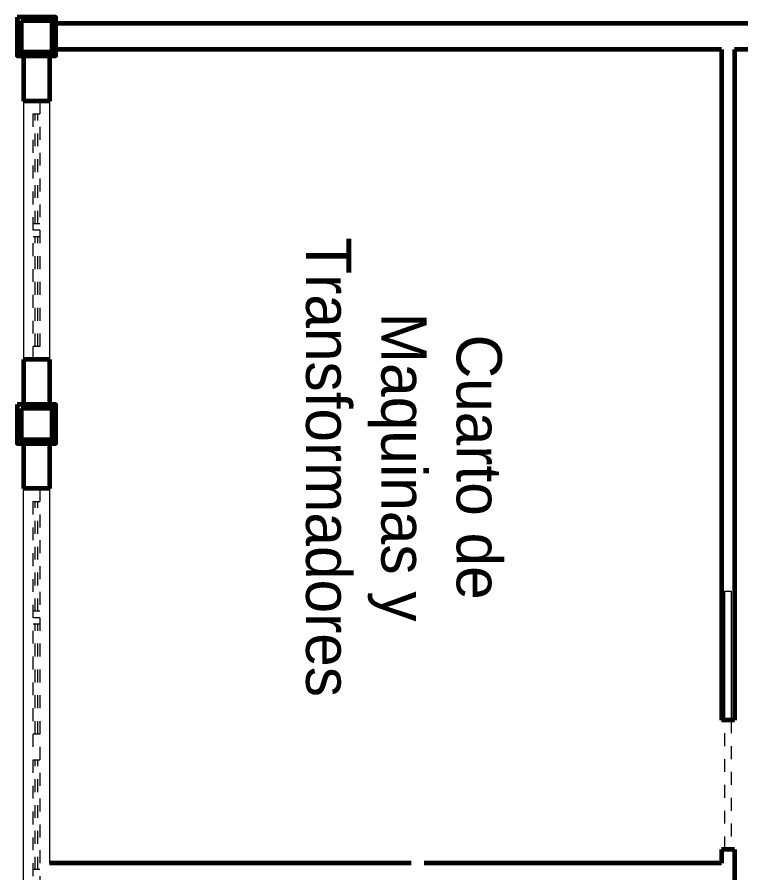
# Model space of a CAD drawing. Header units: metres. Extents: x 78 to 178, y -74 to 157.
# Drawn here: x 117.41 to 123.01, y 31.13 to 37.76 of the extents above; entities that cross this region are included whole.
import ezdxf

# ---------------------------------------------------------------- set-up
doc = ezdxf.new("R2010")
doc.units = ezdxf.units.M
doc.linetypes.add('ACAD_ISO03W100', pattern=[30, 12, -18])
for name, color, linetype, lineweight in [('envolvente', 164, 'Continuous', 60), ('Estructura', 1, 'Continuous', 60), ('puertas', 15, 'Continuous', 9), ('Texto', 250, 'Continuous', 9), ('ventanas', 132, 'Continuous', 9)]:
    doc.layers.add(name, color=color, linetype=linetype, lineweight=lineweight)

msp = doc.modelspace()

# ---------------------------------------------------------------- linework, layer by layer
at = {"layer": 'envolvente'}
for p, q in [((132.40784, 37.70601), (117.70784, 37.70601)), ((122.95784, 37.70601), (117.70784, 37.70601)), ((122.85784, 37.50601), (117.70784, 37.50601)), ((122.85784, 37.50601), (117.70784, 37.50601)), ((122.85784, 37.50601), (122.85784, 32.31211)), ((132.40784, 37.50601), (122.95784, 37.50601)), ((122.95784, 37.50601), (122.95784, 32.31211)), ((117.45784, 37.45601), (117.45784, 37.10601)), ((117.65784, 37.45601), (117.65784, 37.10601)), ((117.65784, 37.10601), (117.45784, 37.10601)), ((117.65784, 35.10601), (117.45784, 35.10601)), ((117.45784, 35.10601), (117.45784, 34.75601)), ((117.65784, 35.10601), (117.65784, 34.75601)), ((117.45784, 34.45601), (117.45784, 34.10601)), ((117.65784, 34.45601), (117.65784, 34.10601)), ((117.65784, 34.10601), (117.45784, 34.10601)), ((122.95784, 32.31211), (122.85784, 32.31211)), ((122.85784, 31.31211), (122.85784, 31.20601)), ((122.95784, 31.31211), (122.85784, 31.31211)), ((122.95784, 31.31211), (122.95784, 28.10601)), ((120.45784, 31.20601), (117.65784, 31.20601)), ((122.85784, 31.20601), (120.55784, 31.20601))]:
    msp.add_line(p, q, dxfattribs=at)
at = {"layer": 'envolvente', "lineweight": 9}
for p, q in [((117.45784, 37.10601), (117.45784, 35.10601)), ((117.65784, 37.10601), (117.65784, 35.10601)), ((117.45784, 30.10601), (117.45784, 34.10601)), ((117.65784, 34.10601), (117.65784, 31.20601))]:
    msp.add_line(p, q, dxfattribs=at)
at = {"layer": 'Estructura'}
for points in [[(117.40784, 37.75601), (117.40784, 37.45601), (117.70784, 37.45601), (117.70784, 37.75601)], [(117.43784, 37.72601), (117.43784, 37.48601), (117.67784, 37.48601), (117.67784, 37.72601)], [(117.40784, 34.75601), (117.40784, 34.45601), (117.70784, 34.45601), (117.70784, 34.75601)], [(117.43784, 34.72601), (117.43784, 34.48601), (117.67784, 34.48601), (117.67784, 34.72601)]]:
    msp.add_lwpolyline(points, close=True, dxfattribs=at)
at = {"layer": 'puertas'}
msp.add_lwpolyline([(122.88284, 33.31211), (122.93284, 33.31211), (122.93284, 32.31211), (122.88284, 32.31211)], close=True, dxfattribs=at)
at = {"layer": 'puertas', "linetype": 'ACAD_ISO03W100', "ltscale": 0.004}
msp.add_lwpolyline([(122.88284, 32.31211), (122.93284, 32.31211), (122.93284, 31.31211), (122.88284, 31.31211)], close=True, dxfattribs=at)
at = {"layer": 'ventanas', "linetype": 'ACAD_ISO03W100', "ltscale": 0.001}
for p, q in [((117.53284, 35.10601), (117.53284, 37.10601)), ((117.58284, 37.10601), (117.58284, 35.10601)), ((117.53284, 37.00601), (117.58284, 37.00601)), ((117.54784, 36.15601), (117.54784, 37.00601)), ((117.56784, 36.15601), (117.56784, 37.00601)), ((117.58284, 36.15601), (117.53284, 36.15601)), ((117.58284, 36.10601), (117.53284, 36.10601)), ((117.58284, 36.05601), (117.53284, 36.05601)), ((117.54784, 35.20601), (117.54784, 36.05601)), ((117.56784, 35.20601), (117.56784, 36.05601)), ((117.58284, 35.20601), (117.53284, 35.20601)), ((117.53284, 32.10601), (117.53284, 34.10601)), ((117.58284, 34.10601), (117.58284, 32.10601)), ((117.53284, 34.00601), (117.58284, 34.00601)), ((117.54784, 33.15601), (117.54784, 34.00601)), ((117.56784, 33.15601), (117.56784, 34.00601)), ((117.58284, 33.15601), (117.53284, 33.15601)), ((117.58284, 33.10601), (117.53284, 33.10601)), ((117.58284, 33.05601), (117.53284, 33.05601)), ((117.54784, 32.20601), (117.54784, 33.05601)), ((117.56784, 32.20601), (117.56784, 33.05601)), ((117.58284, 32.20601), (117.53284, 32.20601)), ((117.53284, 30.10601), (117.53284, 32.10601)), ((117.58284, 32.10601), (117.58284, 30.10601)), ((117.53284, 32.00601), (117.58284, 32.00601)), ((117.54784, 31.15601), (117.54784, 32.00601)), ((117.56784, 31.15601), (117.56784, 32.00601)), ((117.58284, 31.15601), (117.53284, 31.15601))]:
    msp.add_line(p, q, dxfattribs=at)

# ---------------------------------------------------------------- texts
at = {"layer": 'Texto', "insert": (121.15821, 36.33481), "char_height": 0.3495215, "width": 4.1258443, "attachment_point": 1, "rotation": 270}
msp.add_mtext('\\pxqc;Cuarto de Maquinas y Transformadores', dxfattribs=at)

doc.saveas('drawing.dxf')
